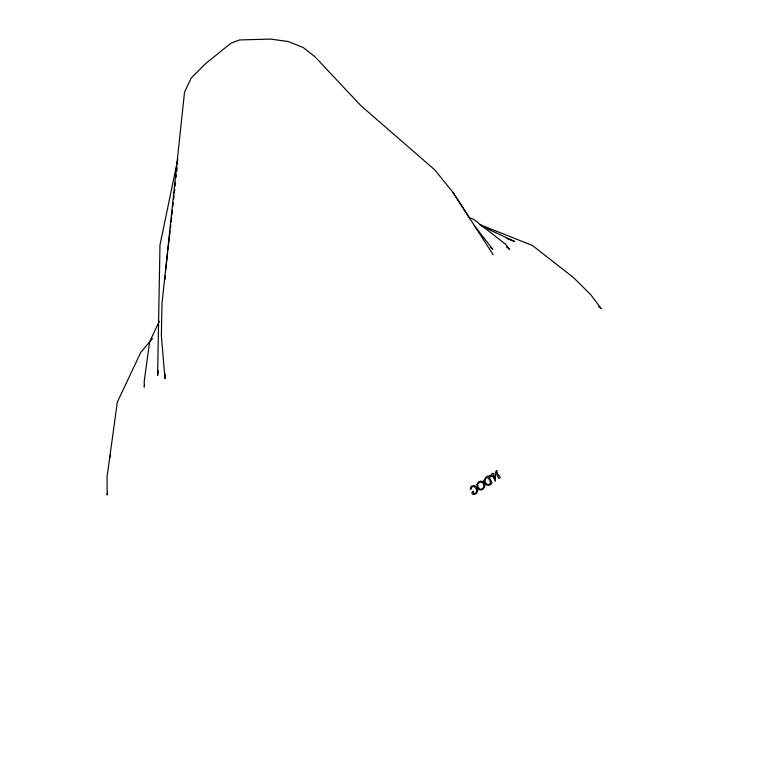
<?xml version="1.0" encoding="UTF-8"?>
<svg xmlns="http://www.w3.org/2000/svg" width="782" height="782" viewBox="0 0 782 782"><rect width="100%" height="100%" fill="white"/><g stroke="black" fill="none" stroke-linecap="round" stroke-linejoin="round"><path stroke-width="1.17" d="M165.256 279.086L165.373 275.489M165.501 271.901L167.671 252.518M167.944 250.093L170.124 230.7M170.398 228.285L170.799 224.649M171.072 222.225L171.62 217.376M171.884 214.952L172.431 210.104M172.842 206.468L173.242 202.831M173.653 199.205L174.063 195.568M174.337 193.144L174.738 189.508M175.148 185.872L175.559 182.235M176.097 177.387L176.37 174.963M176.781 171.336L177.191 167.7M107.496 492.65L107.163 495.026L107.056 477.03L117.31 402.153L140.731 352.467L152.48 338.44M144.611 384.695L144.279 387.1L144.269 380.981L149.626 341.802L159.284 321.324M158.277 370.707L157.612 375.546L159.987 244.962L177.807 159.157M109.636 458.164L110.614 454.841M468.301 217.259L473.863 219.468L505.905 244.531L509.512 249.292L506.658 247.063M479.718 224.561L532.474 245.509L573.499 277.61L590.654 294.57L601.221 308.616L598.367 306.388M506.941 238.481L514.722 241.57L481.575 226.047M490.754 247.63L492.67 249.126L475.065 226.663M470.187 219.019L453.11 192.567L434.841 169.919L360.991 105.775L314.843 56.646L303.123 47.477L288.05 41.495L270.66 39.1L239.595 39.931L230.954 43.196L205.314 63.87L191.219 78.024L184.523 92.217L161.972 303.641L161.366 335.537L164.973 378.615L164.943 373.737M453.11 192.567L493.207 254.776M470.94 488.672C470.148 492.201 469.728 485.143 472.934 485.876A3.9 3.578 -83.8 0 1 473.912 485.72A3.802 3.49 -83.8 0 1 475.329 486.042A4.399 4.037 -83.8 0 1 476.873 487.382L477.724 490.363L476.844 492.68A4.584 4.203 -83.8 0 1 474.381 494.322C469.044 495.309 474.332 487.567 473.442 493.55C480.735 494.263 473.824 481.497 470.94 488.672M483.999 486.111L483.129 488.369L480.93 489.307A2.747 2.522 -83.8 0 1 479.024 488.251C473.96 483.022 483.882 478.799 483.999 486.111M492.973 473.345C496.14 486.815 493.256 472.308 496.981 470.539C495.094 473.178 502.034 477.313 499.737 478.134C497.069 480.744 496.14 461.673 495.26 481.204C495.397 477.323 488.232 474.322 492.973 473.345M476.961 484.635L477.773 488.369A4.389 4.027 -83.8 0 0 479.493 489.767C483.569 491.135 486.6 485.29 483.618 482.406A4.624 4.242 -83.8 0 0 482.386 481.497L481.419 481.213A4.076 3.744 -83.8 0 0 479.874 481.35L478.125 482.396L476.961 484.635M484.087 480.422C482.836 485.514 490.588 487.118 492.132 482.621C488.535 477.694 488.858 471.849 484.087 480.422M485.036 479.767C484.253 482.484 487.577 486.394 490.109 483.804C491.595 480.764 486.384 474.273 485.036 479.767M490.138 476.854C486.658 474.733 494.263 475.251 490.138 476.854"/></g></svg>
